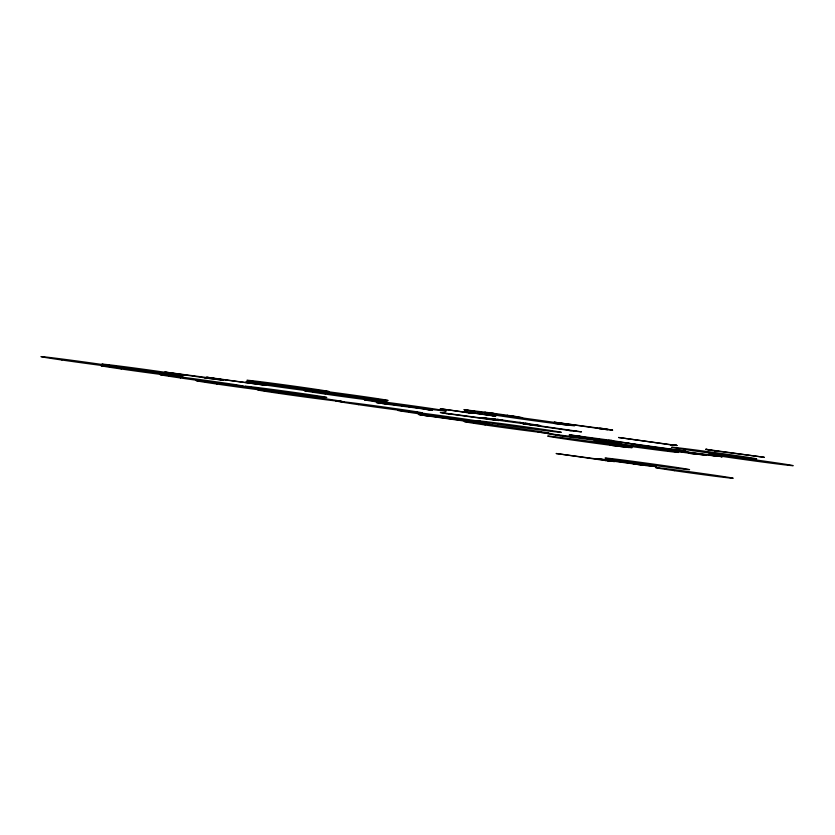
<?xml version="1.0" encoding="UTF-8"?>
<svg xmlns="http://www.w3.org/2000/svg" width="835" height="835" viewBox="0 0 835 835"><rect width="100%" height="100%" fill="white"/><g stroke="black" fill="none" stroke-linecap="round" stroke-linejoin="round"><path stroke-width="1.25" d="M667.061 449.376L663.606 448.698L722.139 456.724L721.576 456.724M426.027 415.726L418.387 414.369L489.915 424.17L477.338 422.834M485.365 412.219L464.103 409.703L471.076 410.924M580.21 436.204L569.272 435.025L608.517 440.796M675.578 450.002L685.869 451.098L627.346 443.082L637.251 444.752M627.711 443.072L610.74 440.337M659.41 449.261L647.887 447.351L683.625 451.839M712.913 450.524L705.794 449.272L764.328 457.298L714.186 450.723M685.65 452.121L706.42 455.367L661.111 449.512M722.139 456.724L686.391 452.226M647.887 447.351L651.54 447.654M618.505 443.291L606.669 441.235M569.345 435.014L575.19 435.588M626.334 443.041L628.818 443.093M489.414 424.18L487.473 423.648M664.096 448.698L669.409 449.741M612.034 430.192L612.681 430.192L605.365 429.461M403.994 405.841L376.439 402.47L383.536 403.702M387.837 404.338L432.363 410.11L405.987 406.113M376.992 402.46L376.47 402.449L386.396 404.13M431.81 410.121L432.353 410.11L426.915 409.14M627.461 443.061L614.142 441.527M614.101 461.536L607.327 460.805M430.672 410.027L431.319 410.089M335.764 400.998L344.26 401.812M674.315 445.295L677.07 445.504L618.537 437.477L672.279 445.065M221.212 379.925L212.789 378.933M471.598 413.127L466.911 412.573M494.79 415.976L490.114 415.433M538.126 432.165L551.413 433.584M429.868 409.943L426.622 409.578M718.309 456.401L710.397 455.451M670.641 444.878L676.809 445.41M652.782 447.79L657.489 448.364M607.682 429.743L554.148 422.176L607.974 429.315M576.453 431.382L568.103 430.359M468.706 412.803L472.767 413.2L440.254 408.743L465.178 412.354M491.898 415.653L495.969 416.06L463.446 411.603L489.331 415.329M574.198 431.121L581.515 431.852L533.283 424.921M214.574 379.153L223.331 380.061L206.548 377.169L265.081 385.196L164.798 372.034L209.668 378.537M260.332 390.018L278.086 392.179M400.779 410.476L419.118 412.73M576.588 435.755L609.007 440.087M605.719 460.607L614.644 461.536L597.87 458.645L656.394 466.671L645.883 465.544M306.403 389.026L328.666 391.761M101.212 365.469L123.476 368.214M305.339 390.582L327.612 393.316M160.456 374.445L182.729 377.18M364.582 399.548L386.855 402.282M603.924 429.284L599.332 428.71M553.657 423.366L570.357 425.422M524.119 423.794L538.94 425.61M610.197 445.232L628.755 447.508M605.886 460.628L556.11 453.509L644.463 465.366M210.869 378.693L213.029 378.965M510.696 416.414L522.626 417.719L515.654 416.488M490.249 415.444L487.922 415.152M465.846 412.448L467.047 412.594M530.131 424.535L440.285 412.49L447.268 413.722M571.213 430.745L522.981 423.825L540.433 425.631L527.209 423.46M468.091 421.79L492.587 424.869M618.401 442.07L612.326 441.298M644.213 445.775L682.905 450.931M597.589 440.974L621.793 444.011M643.994 465.304L646.102 465.565M504.914 415.684L517.836 417.323M211.391 378.756L204.512 377.869M464.73 412.302L466.139 412.48M493.84 418.909L495.562 419.128M475.334 422.573L426.915 415.861M673.939 449.804L666.591 448.854M695.023 454.136L690.023 453.499M508.964 416.195L486.889 413.231M499.246 419.598L481.952 417.646L498.819 420.516L494.028 420.078L444.867 413.346M642.731 465.147L637.115 464.417M486.335 414.943L487.369 415.078M463.133 412.093L464.177 412.229M497.295 419.347L520.977 422.562M608.151 440.744L610.458 441.047M610.385 441.047L612.546 441.318M499.956 419.692L502.733 420.057M484.947 412.156L489.456 412.761M604.498 440.264L606.534 440.536M633.18 463.895L635.487 464.197M490.698 412.928L496.554 413.732M487.797 412.542L493.621 413.325M601.096 439.805L603.486 440.128M391.782 404.14L417.792 407.71M598.278 439.419L600.365 439.701M495.708 413.617L507.617 415.298M484.864 412.949L487.306 413.283M649.254 446.485L651.603 446.819M674.983 450.629L695.033 453.447M594.75 439.502L547.238 433.469L563.406 436.11M483.016 412.678L477.056 411.822M482.891 412.667L485.135 412.981M519.662 422.385L523.691 422.959M608.934 440.076L612.786 440.63M646.133 446.047L648.117 446.328M595.804 439.648L598.152 439.982M684.376 451.944L668.115 449.543M593.393 439.304L605.041 440.984M570.211 437.091L618.777 443.27L617.305 442.926M573.311 437.53L565.285 436.381M523.555 422.938L526.29 423.335M642.355 445.504L644.714 445.838M507.231 415.245L509.736 415.611M479.113 412.125L473.539 411.3M525.413 423.199L528.732 423.689M640.487 445.232L642.553 445.535M600.125 440.264L602.651 440.64M562.821 436.027L565.587 436.434M599.77 428.073L604.289 428.752M509.402 415.559L516.187 416.571M718.121 451.307L712.777 450.503M387.962 404.359L384.622 403.869M638.535 444.94L640.57 445.243M651.926 448.165L668.96 450.66M511.114 415.809L514.235 416.279M475.616 411.613L471.952 411.06M451.808 414.4L448.677 413.93M638.859 444.992L632.064 443.959M604.697 440.932L614.476 442.435M561.318 435.807L555.766 434.972M557.216 422.802L568.155 424.462M306.069 389.517L327.946 392.826M483.11 417.959L497.691 420.172M207.644 377.514L222.235 379.716M101.933 364.404L123.81 367.724M472.485 411.144L464.156 409.734M605.699 428.971L612.139 430.035M427.917 416.018L423.888 415.392M711.441 450.295L705.867 449.313M552.801 434.503L554.45 434.764M421.487 415.005L418.45 414.411M474.979 420.548L484.049 422.145M675.849 445.212L676.433 445.326M242.964 385.77L244.07 386.365M497.639 424.138A42.669 0.595 7.8 0 0 561.37 432.353A42.669 0.595 7.8 0 0 498.286 423.188A42.669 0.595 7.8 0 0 497.639 424.138M418.471 413.711A42.669 0.595 7.8 0 0 482.202 421.925A42.669 0.595 7.8 0 0 419.128 412.761A42.669 0.595 7.8 0 0 418.471 413.711M358.507 404.651A42.669 0.595 7.8 0 0 422.239 412.866A42.669 0.595 7.8 0 0 359.154 403.702A42.669 0.595 7.8 0 0 358.507 404.651M278.598 393.316A42.669 0.595 7.8 0 0 342.329 401.531A42.669 0.595 7.8 0 0 279.255 392.366A42.669 0.595 7.8 0 0 278.598 393.316M216.902 384.048A42.669 0.595 7.8 0 0 280.633 392.262A42.669 0.595 7.8 0 0 217.549 383.098A42.669 0.595 7.8 0 0 216.902 384.048M625.853 461.442A42.669 0.595 7.8 0 0 689.585 469.656A42.669 0.595 7.8 0 0 626.511 460.492A42.669 0.595 7.8 0 0 625.853 461.442M568.384 439.461A42.669 0.595 7.8 0 0 632.116 447.675A42.669 0.595 7.8 0 0 569.042 438.511A42.669 0.595 7.8 0 0 568.384 439.461M510.926 417.49A42.669 0.595 7.8 0 0 574.657 425.704A42.669 0.595 7.8 0 0 511.573 416.529A42.669 0.595 7.8 0 0 510.926 417.49M729.519 457.455A42.669 0.595 7.8 0 0 793.25 465.669A42.669 0.595 7.8 0 0 730.166 456.505A42.669 0.595 7.8 0 0 729.519 457.455M692.966 450.702A42.669 0.595 7.8 0 0 756.698 458.916A42.669 0.595 7.8 0 0 693.614 449.741A42.669 0.595 7.8 0 0 692.966 450.702M614.915 444.189A42.669 0.595 7.8 0 0 678.646 452.403A42.669 0.595 7.8 0 0 615.562 443.239A42.669 0.595 7.8 0 0 614.915 444.189M485.072 424.963A42.669 0.595 7.8 0 0 548.804 433.177A42.669 0.595 7.8 0 0 485.719 424.013A42.669 0.595 7.8 0 0 485.072 424.963M265.019 389.496A41.353 0.574 7.8 0 0 326.788 397.46A41.353 0.574 7.8 0 0 265.645 388.578A41.353 0.574 7.8 0 0 265.019 389.496M180.412 377.952A41.353 0.574 7.8 0 0 242.181 385.916A41.353 0.574 7.8 0 0 181.049 377.034A41.353 0.574 7.8 0 0 180.412 377.952M121.169 368.976A41.353 0.574 7.8 0 0 182.938 376.94A41.353 0.574 7.8 0 0 121.795 368.058A41.353 0.574 7.8 0 0 121.169 368.976M61.915 360.01A41.353 0.574 7.8 0 0 123.684 367.974A41.353 0.574 7.8 0 0 62.552 359.081A41.353 0.574 7.8 0 0 61.915 360.01M122.234 367.421A41.353 0.574 7.8 0 0 184.003 375.385A41.353 0.574 7.8 0 0 122.86 366.502A41.353 0.574 7.8 0 0 122.234 367.421M325.295 394.089A41.353 0.574 7.8 0 0 387.064 402.052A41.353 0.574 7.8 0 0 325.932 393.16A41.353 0.574 7.8 0 0 325.295 394.089M384.549 403.055A41.353 0.574 7.8 0 0 446.318 411.018A41.353 0.574 7.8 0 0 385.175 402.136A41.353 0.574 7.8 0 0 384.549 403.055M266.052 385.112A41.353 0.574 7.8 0 0 327.821 393.076A41.353 0.574 7.8 0 0 266.678 384.194A41.353 0.574 7.8 0 0 266.052 385.112M267.116 383.557A41.353 0.574 7.8 0 0 328.886 391.521A41.353 0.574 7.8 0 0 267.743 382.639A41.353 0.574 7.8 0 0 267.116 383.557M326.36 392.533A41.353 0.574 7.8 0 0 388.129 400.497A41.353 0.574 7.8 0 0 326.986 391.605A41.353 0.574 7.8 0 0 326.36 392.533M674.429 470.679A39.381 0.553 7.8 0 0 733.266 478.267A39.381 0.553 7.8 0 0 675.035 469.802A39.381 0.553 7.8 0 0 674.429 470.679"/></g></svg>
